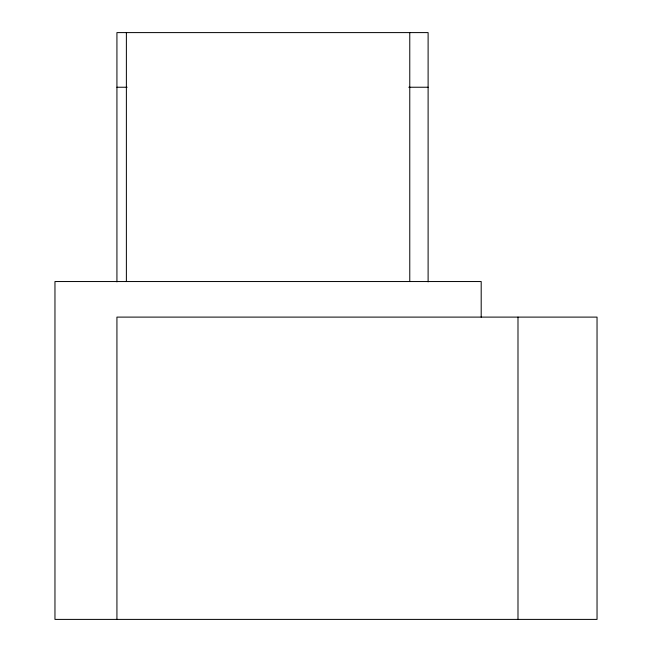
<?xml version="1.0" encoding="UTF-8"?>
<svg xmlns="http://www.w3.org/2000/svg" width="652" height="652" viewBox="0 0 652 652"><rect width="100%" height="100%" fill="white"/><g stroke="black" fill="none" stroke-linecap="round" stroke-linejoin="round"><path stroke-width="0.98" d="M116.928 87.238L127.099 87.238M408.788 87.238L428.111 87.238M517.99 317.108L517.99 619.4M481.192 317.165L481.192 281.542L54.964 281.542L54.964 619.4L597.036 619.4L597.036 317.108L116.928 317.108L116.928 619.4M428.111 281.884L428.111 32.6L116.928 32.6L116.928 281.884M409.766 32.6L409.766 281.542M126.382 32.6L126.382 281.542"/></g></svg>
